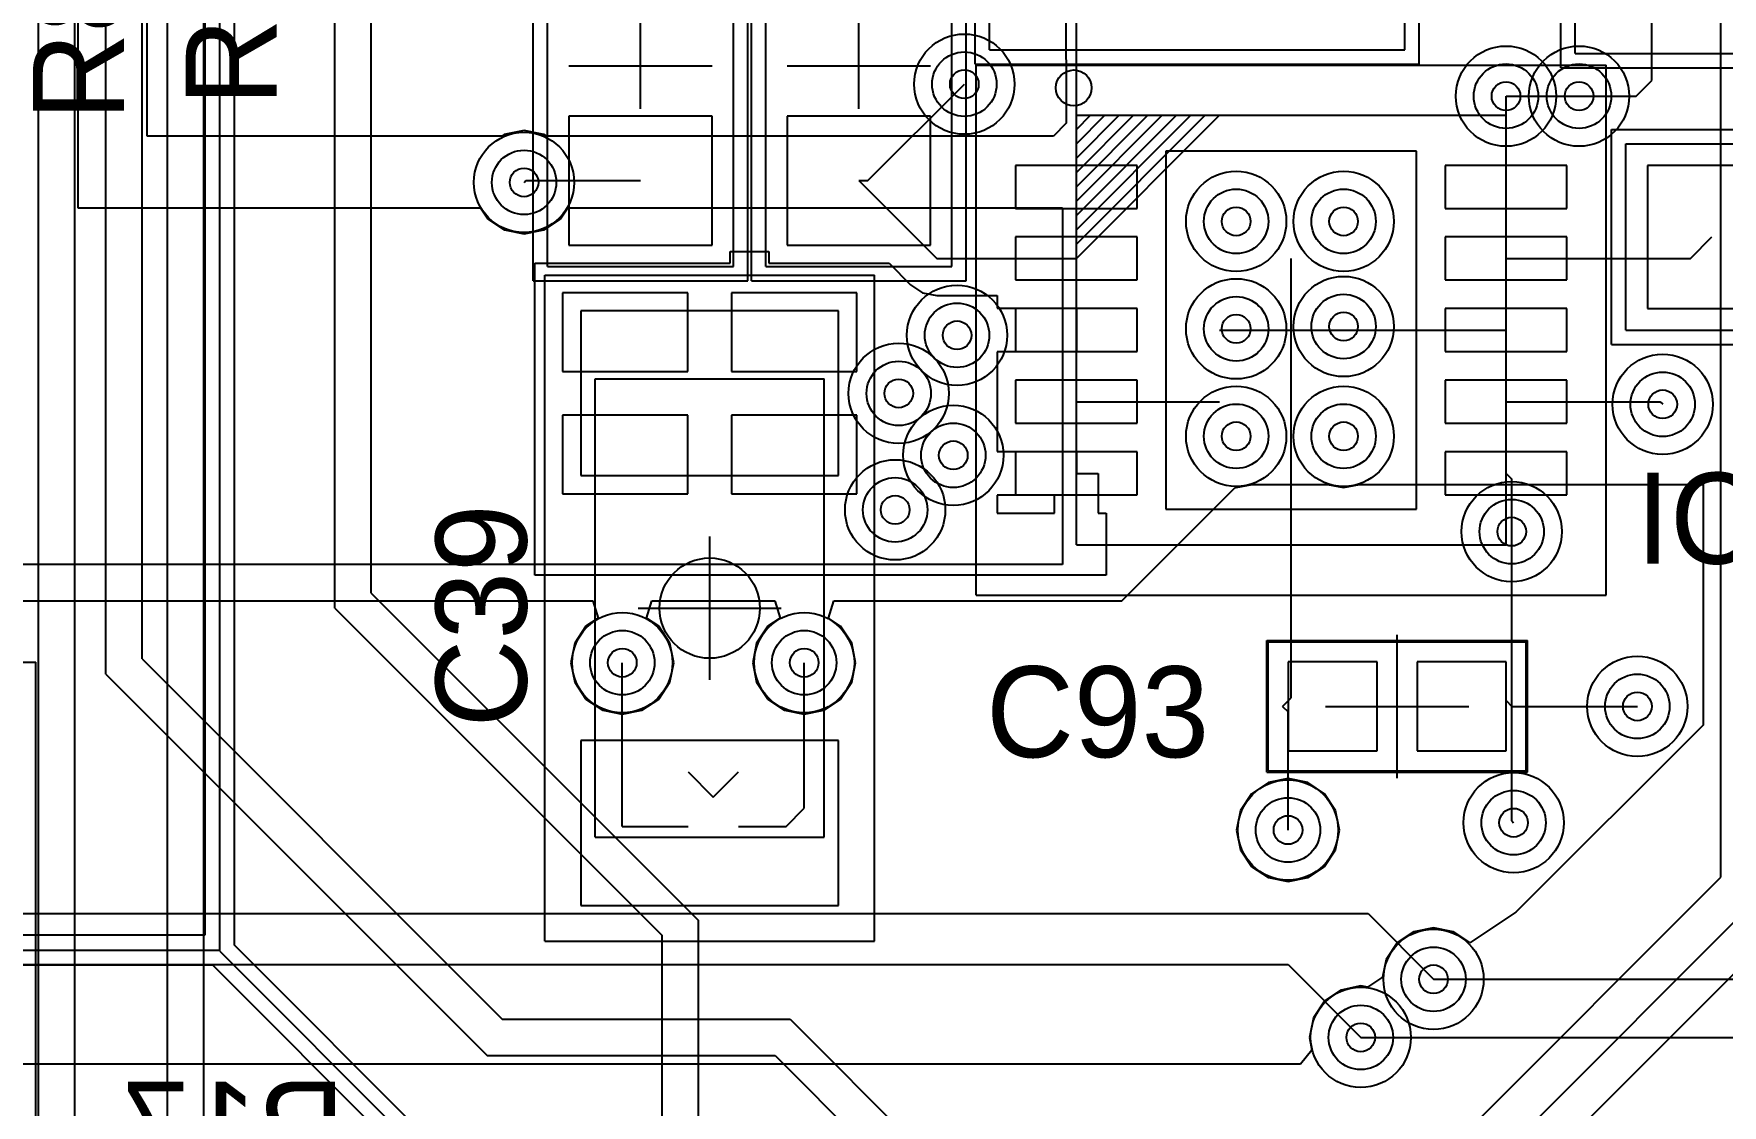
# Model space of a CAD drawing. Extents: x 28 to 300, y 18 to 330.
# Drawn here: x 192.27 to 204.05, y 160.18 to 167.66 of the extents above; entities that cross this region are included whole.
import ezdxf

# ---------------------------------------------------------------- set-up
doc = ezdxf.new("R2010")
doc.units = 0
for name, color, linetype in [('BOTTOMLAYER', 5, 'CONTINUOUS'), ('BOTTOMOVERLAY', 54, 'CONTINUOUS'), ('DRILLDRAWING', 1, 'CONTINUOUS'), ('INTERNALPLANE1', 76, 'CONTINUOUS'), ('INTERNALPLANE6', 136, 'CONTINUOUS'), ('MECHANICAL14', 56, 'CONTINUOUS'), ('MECHANICAL15', 56, 'CONTINUOUS'), ('MIDLAYER1', 16, 'CONTINUOUS'), ('MIDLAYER3', 90, 'CONTINUOUS'), ('MULTILAYER', 9, 'CONTINUOUS'), ('TOPLAYER', 1, 'CONTINUOUS'), ('TOPOVERLAY', 2, 'CONTINUOUS'), ('TOPPASTE', 8, 'CONTINUOUS'), ('TOPSOLDER', 216, 'CONTINUOUS'), ('VIAHOLELAYER', 16, 'CONTINUOUS')]:
    doc.layers.add(name, color=color, linetype=linetype)

msp = doc.modelspace()

# ---------------------------------------------------------------- linework, layer by layer
at = {"layer": 'BOTTOMLAYER'}
for p, q in [((192.574, 177.567), (192.574, 166.441)), ((193.057, 166.942), (193.057, 175.256)), ((199.469, 168.719), (199.475, 167.032)), ((195.533, 166.942), (193.057, 166.942)), ((195.55, 166.954), (195.533, 166.942)), ((195.689, 166.981), (195.55, 166.954)), ((195.828, 166.954), (195.689, 166.981)), ((195.845, 166.942), (195.828, 166.954)), ((199.385, 166.942), (195.845, 166.942)), ((199.475, 167.032), (199.385, 166.942)), ((192.574, 166.441), (195.385, 166.441)), ((195.385, 166.441), (195.435, 166.365)), ((195.435, 166.365), (195.552, 166.287)), ((195.827, 166.287), (195.943, 166.365)), ((195.943, 166.365), (195.994, 166.441)), ((195.994, 166.441), (199.448, 166.441)), ((199.448, 166.441), (199.448, 163.952)), ((195.552, 166.287), (195.689, 166.26)), ((195.689, 166.26), (195.827, 166.287)), ((199.863, 163.698), (200.655, 164.49)), ((200.655, 164.49), (200.661, 164.489)), ((200.661, 164.489), (200.773, 164.511)), ((200.773, 164.511), (201.299, 164.511)), ((201.299, 164.511), (201.411, 164.489)), ((201.411, 164.489), (201.523, 164.511)), ((201.523, 164.511), (203.921, 164.511)), ((203.921, 164.511), (203.921, 162.831)), ((199.448, 163.952), (190.457, 163.951)), ((190.457, 163.698), (196.169, 163.698)), ((196.169, 163.698), (196.206, 163.576)), ((196.544, 163.576), (196.581, 163.698)), ((196.581, 163.698), (197.439, 163.698)), ((197.439, 163.698), (197.476, 163.576)), ((197.814, 163.576), (197.851, 163.698)), ((197.851, 163.698), (199.863, 163.698)), ((196.121, 163.52), (196.043, 163.403)), ((196.206, 163.576), (196.121, 163.52)), ((196.629, 163.52), (196.544, 163.576)), ((196.707, 163.403), (196.629, 163.52)), ((197.391, 163.52), (197.313, 163.403)), ((197.476, 163.576), (197.391, 163.52)), ((197.899, 163.52), (197.814, 163.576)), ((197.977, 163.403), (197.899, 163.52)), ((196.043, 163.403), (196.016, 163.266)), ((196.734, 163.266), (196.707, 163.403)), ((197.313, 163.403), (197.286, 163.266)), ((198.004, 163.266), (197.977, 163.403)), ((196.016, 163.266), (196.043, 163.129)), ((196.707, 163.129), (196.734, 163.266)), ((197.286, 163.266), (197.313, 163.129)), ((197.977, 163.129), (198.004, 163.266)), ((196.043, 163.129), (196.121, 163.012)), ((196.629, 163.012), (196.707, 163.129)), ((197.313, 163.129), (197.391, 163.012)), ((197.899, 163.012), (197.977, 163.129)), ((196.121, 163.012), (196.238, 162.935)), ((196.238, 162.935), (196.375, 162.907)), ((196.375, 162.907), (196.512, 162.935)), ((196.512, 162.935), (196.629, 163.012)), ((197.391, 163.012), (197.508, 162.935)), ((197.508, 162.935), (197.645, 162.907)), ((197.645, 162.907), (197.782, 162.935)), ((197.782, 162.935), (197.899, 163.012)), ((203.921, 162.831), (202.613, 161.524)), ((201.023, 162.457), (200.886, 162.429)), ((201.161, 162.429), (201.023, 162.457)), ((200.769, 162.351), (200.692, 162.235)), ((200.886, 162.429), (200.769, 162.351)), ((201.277, 162.351), (201.161, 162.429)), ((201.355, 162.235), (201.277, 162.351)), ((200.692, 162.235), (200.664, 162.098)), ((201.382, 162.098), (201.355, 162.235)), ((200.664, 162.098), (200.692, 161.96)), ((201.355, 161.96), (201.382, 162.098)), ((200.692, 161.96), (200.769, 161.844)), ((201.277, 161.844), (201.355, 161.96)), ((200.769, 161.844), (200.886, 161.766)), ((200.886, 161.766), (201.023, 161.739)), ((201.023, 161.739), (201.161, 161.766)), ((201.161, 161.766), (201.277, 161.844)), ((202.613, 161.524), (202.293, 161.31)), ((202.039, 161.415), (201.902, 161.388)), ((202.177, 161.388), (202.039, 161.415)), ((201.785, 161.31), (201.708, 161.194)), ((201.902, 161.388), (201.785, 161.31)), ((202.293, 161.31), (202.177, 161.388)), ((201.708, 161.194), (201.683, 161.07)), ((201.683, 161.07), (201.577, 161)), ((202.039, 161.056), (205.644, 161.056)), ((201.394, 160.981), (201.277, 160.904)), ((201.531, 161.009), (201.394, 160.981)), ((201.577, 161), (201.531, 161.009)), ((201.277, 160.904), (201.2, 160.787)), ((201.2, 160.787), (201.172, 160.65)), ((201.172, 160.65), (201.19, 160.561)), ((201.531, 160.65), (205.325, 160.65)), ((201.109, 160.463), (192.03, 160.463)), ((201.19, 160.561), (201.109, 160.463))]:
    msp.add_line(p, q, dxfattribs=at)
for centre in [(198.763, 167.305), (202.545, 167.221), (203.055, 167.221), (195.689, 166.619), (200.661, 166.347), (201.411, 166.347), (198.712, 165.552), (200.661, 165.597), (201.411, 165.613), (198.305, 165.146), (203.639, 165.07), (200.661, 164.847), (201.411, 164.847), (198.686, 164.714), (198.28, 164.333), (202.585, 164.181), (196.375, 163.266), (197.645, 163.266), (203.462, 162.961), (202.598, 162.149), (201.023, 162.098), (202.039, 161.056), (201.531, 160.65)]:
    msp.add_circle(centre, 0.225, dxfattribs=at)
at = {"layer": 'DRILLDRAWING'}
for centre in [(198.763, 167.305), (202.545, 167.221), (203.055, 167.221), (195.689, 166.619), (200.661, 166.347), (201.411, 166.347), (198.712, 165.552), (200.661, 165.597), (201.411, 165.613), (198.305, 165.146), (203.639, 165.07), (200.661, 164.847), (201.411, 164.847), (198.686, 164.714), (198.28, 164.333), (202.585, 164.181), (196.375, 163.266), (197.645, 163.266), (203.462, 162.961), (202.598, 162.149), (201.023, 162.098), (202.039, 161.056), (201.531, 160.65)]:
    msp.add_circle(centre, 0.1, dxfattribs=at)
at = {"layer": 'INTERNALPLANE1'}
for p, q in [((193.461, 168.855), (193.461, 161.363)), ((193.565, 161.251), (193.565, 168.855)), ((193.668, 161.293), (193.668, 168.812)), ((193.461, 161.363), (190.635, 161.363)), ((197.509, 157.452), (193.668, 161.293)), ((190.635, 161.26), (193.556, 161.26)), ((190.678, 161.156), (193.513, 161.156)), ((193.513, 161.156), (194.997, 159.672)), ((193.565, 161.251), (197.466, 157.349))]:
    msp.add_line(p, q, dxfattribs=at)
for centre in [(198.763, 167.305), (195.689, 166.619), (200.661, 166.347), (201.411, 166.347), (198.712, 165.552), (200.661, 165.597), (201.411, 165.613), (198.305, 165.146), (200.661, 164.847), (201.411, 164.847), (198.686, 164.714), (198.28, 164.333), (202.585, 164.181), (196.375, 163.266), (197.645, 163.266), (203.462, 162.961), (202.598, 162.149), (201.023, 162.098), (202.039, 161.056), (201.531, 160.65)]:
    msp.add_circle(centre, 0.35, dxfattribs=at)
at = {"layer": 'INTERNALPLANE6'}
for centre in [(198.763, 167.305), (202.545, 167.221), (203.055, 167.221), (198.712, 165.552), (198.305, 165.146), (203.639, 165.07), (198.686, 164.714), (198.28, 164.333), (202.585, 164.181), (203.462, 162.961), (202.598, 162.149), (202.039, 161.056), (201.531, 160.65)]:
    msp.add_circle(centre, 0.35, dxfattribs=at)
at = {"layer": 'MECHANICAL14'}
for p, q in [((195.852, 166.032), (195.852, 168.832)), ((197.152, 166.032), (197.152, 168.832)), ((197.376, 166.032), (197.376, 168.832)), ((198.676, 166.032), (198.676, 168.832)), ((198.938, 167.544), (198.938, 168.844)), ((201.838, 167.544), (201.838, 168.844)), ((203.028, 167.518), (203.028, 168.818)), ((198.938, 167.544), (201.838, 167.544)), ((203.028, 167.518), (205.928, 167.518)), ((199.545, 166.988), (199.645, 167.088)), ((199.545, 166.888), (199.745, 167.088)), ((199.545, 166.788), (199.845, 167.088)), ((199.545, 166.688), (199.945, 167.088)), ((199.545, 166.588), (200.045, 167.088)), ((199.545, 166.488), (200.145, 167.088)), ((199.545, 166.388), (200.245, 167.088)), ((199.545, 166.288), (200.345, 167.088)), ((199.545, 166.188), (200.445, 167.088)), ((199.545, 166.088), (200.545, 167.088)), ((199.545, 164.088), (199.545, 167.088)), ((199.545, 167.088), (202.545, 167.088)), ((202.545, 164.088), (202.545, 167.088)), ((203.382, 165.588), (203.382, 166.888)), ((203.382, 166.888), (206.182, 166.888)), ((195.852, 166.032), (197.152, 166.032)), ((197.376, 166.032), (198.676, 166.032)), ((203.382, 165.588), (206.182, 165.588)), ((196.185, 165.247), (197.785, 165.247)), ((196.185, 162.047), (196.185, 165.247)), ((197.785, 162.047), (197.785, 165.247)), ((199.545, 164.088), (202.545, 164.088)), ((200.885, 163.411), (202.685, 163.411)), ((200.885, 162.511), (200.885, 163.411)), ((202.685, 162.511), (202.685, 163.411)), ((200.885, 162.511), (202.685, 162.511)), ((196.185, 162.047), (197.785, 162.047))]:
    msp.add_line(p, q, dxfattribs=at)
at = {"layer": 'MECHANICAL15'}
for p, q in [((198.838, 167.444), (198.838, 168.944)), ((201.938, 167.444), (201.938, 168.944)), ((195.752, 165.932), (195.752, 168.932)), ((197.252, 165.932), (197.252, 168.932)), ((197.276, 165.932), (197.276, 168.932)), ((198.776, 165.932), (198.776, 168.932)), ((202.928, 167.418), (202.928, 168.918)), ((196.502, 167.132), (196.502, 167.732)), ((198.026, 167.132), (198.026, 167.732)), ((196.202, 167.432), (196.802, 167.432)), ((197.726, 167.432), (198.326, 167.432)), ((198.838, 167.444), (201.938, 167.444)), ((198.845, 167.438), (203.245, 167.438)), ((198.845, 163.738), (198.845, 167.438)), ((202.928, 167.418), (206.028, 167.418)), ((203.245, 163.738), (203.245, 167.438)), ((203.282, 166.988), (206.282, 166.988)), ((203.282, 165.488), (203.282, 166.988)), ((201.045, 165.088), (201.045, 166.088)), ((195.752, 165.932), (197.252, 165.932)), ((195.835, 165.972), (198.135, 165.972)), ((195.835, 161.322), (195.835, 165.972)), ((197.276, 165.932), (198.776, 165.932)), ((198.135, 161.322), (198.135, 165.972)), ((200.545, 165.588), (201.545, 165.588)), ((203.282, 165.488), (206.282, 165.488)), ((196.985, 163.147), (196.985, 164.147)), ((196.485, 163.647), (197.485, 163.647)), ((198.845, 163.738), (203.245, 163.738)), ((200.875, 163.421), (202.695, 163.421)), ((200.875, 162.501), (200.875, 163.421)), ((201.785, 162.461), (201.785, 163.461)), ((202.695, 162.501), (202.695, 163.421)), ((165.28, 163.27), (192.28, 163.27)), ((192.28, 136.27), (192.28, 163.27)), ((201.285, 162.961), (202.285, 162.961)), ((200.875, 162.501), (202.695, 162.501)), ((195.835, 161.322), (198.135, 161.322))]:
    msp.add_line(p, q, dxfattribs=at)
msp.add_circle((196.985, 163.647), 0.35, dxfattribs=at)
at = {"layer": 'MIDLAYER1'}
for p, q in [((198.048, 155.367), (228.502, 185.821)), ((198.153, 155.113), (228.608, 185.567)), ((193.2, 155.9), (193.2, 178.637)), ((192.552, 155.719), (192.552, 178.417)), ((192.298, 155.824), (192.298, 178.312)), ((194.368, 163.647), (194.368, 178.23)), ((194.622, 163.752), (194.622, 178.125)), ((193.454, 156.027), (193.454, 176.627)), ((194.622, 163.752), (196.908, 161.466)), ((194.368, 163.647), (196.654, 161.361)), ((196.908, 159.422), (196.908, 161.466)), ((196.654, 159.761), (196.654, 161.361))]:
    msp.add_line(p, q, dxfattribs=at)
for centre in [(198.763, 167.305), (202.545, 167.221), (203.055, 167.221), (195.689, 166.619), (200.661, 166.347), (201.411, 166.347), (198.712, 165.552), (200.661, 165.597), (201.411, 165.613), (198.305, 165.146), (203.639, 165.07), (200.661, 164.847), (201.411, 164.847), (198.686, 164.714), (198.28, 164.333), (202.585, 164.181), (196.375, 163.266), (197.645, 163.266), (203.462, 162.961), (202.598, 162.149), (201.023, 162.098), (202.039, 161.056), (201.531, 160.65)]:
    msp.add_circle(centre, 0.225, dxfattribs=at)
at = {"layer": 'MIDLAYER3'}
for p, q in [((204.046, 161.768), (204.046, 168.88)), ((202.268, 159.99), (204.046, 161.768)), ((190.863, 161.514), (201.582, 161.514)), ((201.582, 161.514), (202.039, 161.056)), ((190.457, 161.158), (201.023, 161.158)), ((201.023, 161.158), (201.531, 160.65))]:
    msp.add_line(p, q, dxfattribs=at)
for centre in [(198.763, 167.305), (202.545, 167.221), (203.055, 167.221), (195.689, 166.619), (200.661, 166.347), (201.411, 166.347), (198.712, 165.552), (200.661, 165.597), (201.411, 165.613), (198.305, 165.146), (203.639, 165.07), (200.661, 164.847), (201.411, 164.847), (198.686, 164.714), (198.28, 164.333), (202.585, 164.181), (196.375, 163.266), (197.645, 163.266), (203.462, 162.961), (202.598, 162.149), (201.023, 162.098), (202.039, 161.056), (201.531, 160.65)]:
    msp.add_circle(centre, 0.225, dxfattribs=at)
at = {"layer": 'MULTILAYER'}
for centre in [(198.763, 167.305), (202.545, 167.221), (203.055, 167.221), (195.689, 166.619), (200.661, 166.347), (201.411, 166.347), (198.712, 165.552), (200.661, 165.597), (201.411, 165.613), (198.305, 165.146), (203.639, 165.07), (200.661, 164.847), (201.411, 164.847), (198.686, 164.714), (198.28, 164.333), (202.585, 164.181), (196.375, 163.266), (197.645, 163.266), (203.462, 162.961), (202.598, 162.149), (201.023, 162.098), (202.039, 161.056), (201.531, 160.65)]:
    msp.add_circle(centre, 0.225, dxfattribs=at)
at = {"layer": 'TOPLAYER'}
for p, q in [((192.768, 163.186), (192.768, 179.84)), ((193.022, 163.292), (193.022, 179.84)), ((199.545, 166.588), (199.545, 168.15)), ((203.563, 167.33), (203.563, 168.054)), ((198.09, 166.632), (198.763, 167.305)), ((203.454, 167.221), (203.563, 167.33)), ((202.545, 166.588), (202.545, 167.221)), ((202.545, 167.221), (203.055, 167.221)), ((203.055, 167.221), (203.454, 167.221)), ((197.002, 167.082), (196.002, 167.082)), ((196.002, 167.082), (196.002, 166.182)), ((197.002, 166.182), (197.002, 167.082)), ((198.526, 167.082), (197.526, 167.082)), ((197.526, 167.082), (197.526, 166.182)), ((198.526, 166.182), (198.526, 167.082)), ((201.92, 166.838), (200.17, 166.838)), ((200.17, 166.838), (200.17, 164.338)), ((201.92, 164.338), (201.92, 166.838)), ((199.12, 166.738), (199.12, 166.438)), ((199.97, 166.738), (199.12, 166.738)), ((199.97, 166.438), (199.97, 166.738)), ((202.12, 166.738), (202.12, 166.438)), ((202.97, 166.738), (202.12, 166.738)), ((202.97, 166.438), (202.97, 166.738)), ((203.532, 166.738), (203.532, 165.738)), ((204.432, 166.738), (203.532, 166.738)), ((195.689, 166.619), (195.702, 166.632)), ((195.702, 166.632), (196.502, 166.632)), ((198.026, 166.632), (198.57, 166.088)), ((198.026, 166.632), (198.09, 166.632)), ((199.12, 166.438), (199.97, 166.438)), ((202.12, 166.438), (202.97, 166.438)), ((199.12, 166.238), (199.12, 165.938)), ((199.97, 166.238), (199.12, 166.238)), ((199.97, 165.938), (199.97, 166.238)), ((202.12, 166.238), (202.12, 165.938)), ((202.97, 166.238), (202.12, 166.238)), ((202.97, 165.938), (202.97, 166.238)), ((203.833, 166.088), (203.982, 166.238)), ((196.002, 166.182), (197.002, 166.182)), ((197.129, 166.055), (197.129, 166.136)), ((197.129, 166.136), (197.399, 166.136)), ((197.399, 166.136), (197.399, 166.055)), ((197.526, 166.182), (198.526, 166.182)), ((195.765, 163.876), (195.765, 166.055)), ((195.765, 166.055), (195.875, 166.055)), ((195.875, 166.055), (195.875, 166.055)), ((195.875, 166.055), (197.129, 166.055)), ((197.399, 166.055), (198.237, 166.055)), ((198.237, 166.055), (198.386, 165.905)), ((198.57, 166.088), (199.545, 166.088)), ((202.545, 166.088), (203.833, 166.088)), ((198.386, 165.905), (198.47, 165.849)), ((199.12, 165.938), (199.97, 165.938)), ((202.12, 165.938), (202.97, 165.938)), ((196.832, 165.849), (195.958, 165.849)), ((195.958, 165.849), (195.958, 165.3)), ((196.832, 165.3), (196.832, 165.849)), ((198.012, 165.849), (197.137, 165.849)), ((197.137, 165.849), (197.137, 165.3)), ((198.012, 165.3), (198.012, 165.849)), ((198.47, 165.849), (198.57, 165.829)), ((198.57, 165.829), (198.993, 165.829)), ((198.993, 165.829), (198.993, 165.811)), ((198.993, 165.811), (198.993, 165.741)), ((197.885, 165.722), (196.085, 165.722)), ((196.085, 165.722), (196.085, 164.572)), ((197.885, 164.572), (197.885, 165.722)), ((198.993, 165.741), (199.545, 165.741)), ((199.12, 165.738), (199.12, 165.438)), ((199.97, 165.738), (199.12, 165.738)), ((199.545, 165.741), (199.545, 165.436)), ((199.97, 165.438), (199.97, 165.738)), ((202.12, 165.738), (202.12, 165.438)), ((202.97, 165.738), (202.12, 165.738)), ((202.97, 165.438), (202.97, 165.738)), ((203.532, 165.738), (204.432, 165.738)), ((201.045, 163.021), (201.045, 165.588)), ((201.045, 165.588), (201.411, 165.588)), ((201.411, 165.588), (202.545, 165.588)), ((199.545, 165.436), (198.993, 165.436)), ((198.993, 165.436), (198.993, 165.311)), ((199.12, 165.438), (199.97, 165.438)), ((202.12, 165.438), (202.97, 165.438)), ((195.958, 165.3), (196.832, 165.3)), ((197.137, 165.3), (198.012, 165.3)), ((198.993, 165.311), (198.993, 164.811)), ((199.12, 165.238), (199.12, 164.938)), ((199.97, 165.238), (199.12, 165.238)), ((199.97, 164.938), (199.97, 165.238)), ((202.12, 165.238), (202.12, 164.938)), ((202.97, 165.238), (202.12, 165.238)), ((202.97, 164.938), (202.97, 165.238)), ((199.545, 165.088), (200.545, 165.088)), ((202.545, 165.088), (203.621, 165.088)), ((203.621, 165.088), (203.639, 165.07)), ((196.832, 164.995), (195.958, 164.995)), ((195.958, 164.995), (195.958, 164.445)), ((196.832, 164.445), (196.832, 164.995)), ((198.012, 164.995), (197.137, 164.995)), ((197.137, 164.995), (197.137, 164.445)), ((198.012, 164.445), (198.012, 164.995)), ((199.12, 164.938), (199.97, 164.938)), ((202.12, 164.938), (202.97, 164.938)), ((198.993, 164.811), (198.993, 164.741)), ((198.993, 164.741), (199.545, 164.741)), ((199.12, 164.738), (199.12, 164.438)), ((199.97, 164.738), (199.12, 164.738)), ((199.545, 164.741), (199.545, 164.588)), ((199.97, 164.438), (199.97, 164.738)), ((202.12, 164.738), (202.12, 164.438)), ((202.97, 164.738), (202.12, 164.738)), ((202.97, 164.438), (202.97, 164.738)), ((199.545, 164.588), (199.697, 164.588)), ((199.697, 164.588), (199.697, 164.311)), ((202.545, 164.588), (202.585, 164.548)), ((196.085, 164.572), (197.885, 164.572)), ((202.585, 164.181), (202.585, 164.548)), ((195.958, 164.445), (196.832, 164.445)), ((197.137, 164.445), (198.012, 164.445)), ((199.392, 164.436), (198.993, 164.436)), ((198.993, 164.436), (198.993, 164.311)), ((199.12, 164.438), (199.97, 164.438)), ((199.392, 164.311), (199.392, 164.436)), ((202.12, 164.438), (202.97, 164.438)), ((198.993, 164.311), (199.392, 164.311)), ((199.697, 164.311), (199.753, 164.311)), ((199.753, 164.311), (199.753, 163.876)), ((200.17, 164.338), (201.92, 164.338)), ((202.585, 162.961), (202.585, 164.181)), ((199.753, 163.876), (195.765, 163.876)), ((193.022, 163.292), (195.537, 160.777)), ((192.768, 163.186), (195.432, 160.523)), ((196.375, 162.147), (196.375, 163.266)), ((197.645, 162.25), (197.645, 163.266)), ((201.025, 163.271), (201.025, 162.651)), ((201.645, 163.271), (201.025, 163.271)), ((201.645, 162.651), (201.645, 163.271)), ((201.925, 163.271), (201.925, 162.651)), ((202.545, 163.271), (201.925, 163.271)), ((202.545, 162.651), (202.545, 163.271)), ((200.985, 162.961), (201.045, 163.021)), ((200.985, 162.961), (201.023, 162.923)), ((202.545, 163.002), (202.585, 162.961)), ((202.585, 162.961), (203.462, 162.961)), ((202.585, 162.161), (202.585, 162.961)), ((201.023, 162.098), (201.023, 162.923)), ((197.885, 162.722), (196.085, 162.722)), ((196.085, 162.722), (196.085, 161.572)), ((197.885, 161.572), (197.885, 162.722)), ((201.025, 162.651), (201.645, 162.651)), ((201.925, 162.651), (202.545, 162.651)), ((196.834, 162.504), (197.01, 162.328)), ((197.01, 162.328), (197.186, 162.504)), ((197.518, 162.123), (197.645, 162.25)), ((196.375, 162.123), (196.375, 162.147)), ((196.375, 162.123), (196.834, 162.123)), ((197.186, 162.123), (197.518, 162.123)), ((202.585, 162.161), (202.598, 162.149)), ((196.085, 161.572), (197.885, 161.572)), ((195.537, 160.777), (197.547, 160.777)), ((197.547, 160.777), (198.704, 159.62)), ((195.432, 160.523), (197.442, 160.523)), ((197.442, 160.523), (198.45, 159.515))]:
    msp.add_line(p, q, dxfattribs=at)
for centre in [(198.763, 167.305), (202.545, 167.221), (203.055, 167.221), (195.689, 166.619), (200.661, 166.347), (201.411, 166.347), (198.712, 165.552), (200.661, 165.597), (201.411, 165.613), (198.305, 165.146), (203.639, 165.07), (200.661, 164.847), (201.411, 164.847), (198.686, 164.714), (198.28, 164.333), (202.585, 164.181), (196.375, 163.266), (197.645, 163.266), (203.462, 162.961), (202.598, 162.149), (201.023, 162.098), (202.039, 161.056), (201.531, 160.65)]:
    msp.add_circle(centre, 0.225, dxfattribs=at)
at = {"layer": 'TOPOVERLAY'}
for p, q in [((196.002, 167.432), (197.002, 167.432)), ((197.526, 167.432), (198.526, 167.432)), ((196.185, 163.097), (196.185, 164.197)), ((197.785, 163.097), (197.785, 164.197))]:
    msp.add_line(p, q, dxfattribs=at)
msp.add_circle((199.527, 167.279), 0.125, dxfattribs=at)
at = {"layer": 'TOPPASTE'}
for p, q in [((197.002, 167.082), (196.002, 167.082)), ((196.002, 167.082), (196.002, 166.182)), ((197.002, 166.182), (197.002, 167.082)), ((198.526, 167.082), (197.526, 167.082)), ((197.526, 167.082), (197.526, 166.182)), ((198.526, 166.182), (198.526, 167.082)), ((201.92, 166.838), (200.17, 166.838)), ((200.17, 166.838), (200.17, 164.338)), ((201.92, 164.338), (201.92, 166.838)), ((199.12, 166.738), (199.12, 166.438)), ((199.97, 166.738), (199.12, 166.738)), ((199.97, 166.438), (199.97, 166.738)), ((202.12, 166.738), (202.12, 166.438)), ((202.97, 166.738), (202.12, 166.738)), ((202.97, 166.438), (202.97, 166.738)), ((203.532, 166.738), (203.532, 165.738)), ((204.432, 166.738), (203.532, 166.738)), ((199.12, 166.438), (199.97, 166.438)), ((202.12, 166.438), (202.97, 166.438)), ((199.12, 166.238), (199.12, 165.938)), ((199.97, 166.238), (199.12, 166.238)), ((199.97, 165.938), (199.97, 166.238)), ((202.12, 166.238), (202.12, 165.938)), ((202.97, 166.238), (202.12, 166.238)), ((202.97, 165.938), (202.97, 166.238)), ((196.002, 166.182), (197.002, 166.182)), ((197.526, 166.182), (198.526, 166.182)), ((199.12, 165.938), (199.97, 165.938)), ((202.12, 165.938), (202.97, 165.938)), ((197.885, 165.722), (196.085, 165.722)), ((196.085, 165.722), (196.085, 164.572)), ((197.885, 164.572), (197.885, 165.722)), ((199.12, 165.738), (199.12, 165.438)), ((199.97, 165.738), (199.12, 165.738)), ((199.97, 165.438), (199.97, 165.738)), ((202.12, 165.738), (202.12, 165.438)), ((202.97, 165.738), (202.12, 165.738)), ((202.97, 165.438), (202.97, 165.738)), ((203.532, 165.738), (204.432, 165.738)), ((199.12, 165.438), (199.97, 165.438)), ((202.12, 165.438), (202.97, 165.438)), ((199.12, 165.238), (199.12, 164.938)), ((199.97, 165.238), (199.12, 165.238)), ((199.97, 164.938), (199.97, 165.238)), ((202.12, 165.238), (202.12, 164.938)), ((202.97, 165.238), (202.12, 165.238)), ((202.97, 164.938), (202.97, 165.238)), ((199.12, 164.938), (199.97, 164.938)), ((202.12, 164.938), (202.97, 164.938)), ((199.12, 164.738), (199.12, 164.438)), ((199.97, 164.738), (199.12, 164.738)), ((199.97, 164.438), (199.97, 164.738)), ((202.12, 164.738), (202.12, 164.438)), ((202.97, 164.738), (202.12, 164.738)), ((202.97, 164.438), (202.97, 164.738)), ((196.085, 164.572), (197.885, 164.572)), ((199.12, 164.438), (199.97, 164.438)), ((202.12, 164.438), (202.97, 164.438)), ((200.17, 164.338), (201.92, 164.338)), ((201.025, 163.271), (201.025, 162.651)), ((201.645, 163.271), (201.025, 163.271)), ((201.645, 162.651), (201.645, 163.271)), ((201.925, 163.271), (201.925, 162.651)), ((202.545, 163.271), (201.925, 163.271)), ((202.545, 162.651), (202.545, 163.271)), ((197.885, 162.722), (196.085, 162.722)), ((196.085, 162.722), (196.085, 161.572)), ((197.885, 161.572), (197.885, 162.722)), ((201.025, 162.651), (201.645, 162.651)), ((201.925, 162.651), (202.545, 162.651)), ((196.085, 161.572), (197.885, 161.572))]:
    msp.add_line(p, q, dxfattribs=at)
at = {"layer": 'TOPSOLDER'}
for p, q in [((197.002, 167.082), (196.002, 167.082)), ((196.002, 167.082), (196.002, 166.182)), ((197.002, 166.182), (197.002, 167.082)), ((198.526, 167.082), (197.526, 167.082)), ((197.526, 167.082), (197.526, 166.182)), ((198.526, 166.182), (198.526, 167.082)), ((201.92, 166.838), (200.17, 166.838)), ((200.17, 166.838), (200.17, 164.338)), ((201.92, 164.338), (201.92, 166.838)), ((199.12, 166.738), (199.12, 166.438)), ((199.97, 166.738), (199.12, 166.738)), ((199.97, 166.438), (199.97, 166.738)), ((202.12, 166.738), (202.12, 166.438)), ((202.97, 166.738), (202.12, 166.738)), ((202.97, 166.438), (202.97, 166.738)), ((203.532, 166.738), (203.532, 165.738)), ((204.432, 166.738), (203.532, 166.738)), ((199.12, 166.438), (199.97, 166.438)), ((202.12, 166.438), (202.97, 166.438)), ((199.12, 166.238), (199.12, 165.938)), ((199.97, 166.238), (199.12, 166.238)), ((199.97, 165.938), (199.97, 166.238)), ((202.12, 166.238), (202.12, 165.938)), ((202.97, 166.238), (202.12, 166.238)), ((202.97, 165.938), (202.97, 166.238)), ((196.002, 166.182), (197.002, 166.182)), ((197.526, 166.182), (198.526, 166.182)), ((199.12, 165.938), (199.97, 165.938)), ((202.12, 165.938), (202.97, 165.938)), ((197.885, 165.722), (196.085, 165.722)), ((196.085, 165.722), (196.085, 164.572)), ((197.885, 164.572), (197.885, 165.722)), ((199.12, 165.738), (199.12, 165.438)), ((199.97, 165.738), (199.12, 165.738)), ((199.97, 165.438), (199.97, 165.738)), ((202.12, 165.738), (202.12, 165.438)), ((202.97, 165.738), (202.12, 165.738)), ((202.97, 165.438), (202.97, 165.738)), ((203.532, 165.738), (204.432, 165.738)), ((199.12, 165.438), (199.97, 165.438)), ((202.12, 165.438), (202.97, 165.438)), ((199.12, 165.238), (199.12, 164.938)), ((199.97, 165.238), (199.12, 165.238)), ((199.97, 164.938), (199.97, 165.238)), ((202.12, 165.238), (202.12, 164.938)), ((202.97, 165.238), (202.12, 165.238)), ((202.97, 164.938), (202.97, 165.238)), ((199.12, 164.938), (199.97, 164.938)), ((202.12, 164.938), (202.97, 164.938)), ((199.12, 164.738), (199.12, 164.438)), ((199.97, 164.738), (199.12, 164.738)), ((199.97, 164.438), (199.97, 164.738)), ((202.12, 164.738), (202.12, 164.438)), ((202.97, 164.738), (202.12, 164.738)), ((202.97, 164.438), (202.97, 164.738)), ((196.085, 164.572), (197.885, 164.572)), ((199.12, 164.438), (199.97, 164.438)), ((202.12, 164.438), (202.97, 164.438)), ((200.17, 164.338), (201.92, 164.338)), ((201.025, 163.271), (201.025, 162.651)), ((201.645, 163.271), (201.025, 163.271)), ((201.645, 162.651), (201.645, 163.271)), ((201.925, 163.271), (201.925, 162.651)), ((202.545, 163.271), (201.925, 163.271)), ((202.545, 162.651), (202.545, 163.271)), ((197.885, 162.722), (196.085, 162.722)), ((196.085, 162.722), (196.085, 161.572)), ((197.885, 161.572), (197.885, 162.722)), ((201.025, 162.651), (201.645, 162.651)), ((201.925, 162.651), (202.545, 162.651)), ((196.085, 161.572), (197.885, 161.572))]:
    msp.add_line(p, q, dxfattribs=at)
at = {"layer": 'VIAHOLELAYER'}
for centre in [(198.763, 167.305), (202.545, 167.221), (203.055, 167.221), (195.689, 166.619), (200.661, 166.347), (201.411, 166.347), (198.712, 165.552), (200.661, 165.597), (201.411, 165.613), (198.305, 165.146), (203.639, 165.07), (200.661, 164.847), (201.411, 164.847), (198.686, 164.714), (198.28, 164.333), (202.585, 164.181), (196.375, 163.266), (197.645, 163.266), (203.462, 162.961), (202.598, 162.149), (201.023, 162.098), (202.039, 161.056), (201.531, 160.65)]:
    msp.add_circle(centre, 0.1, dxfattribs=at)

# ---------------------------------------------------------------- texts
at = {"layer": 'BOTTOMOVERLAY', "text_generation_flag": 2}
msp.add_text('R17', height=0.635, dxfattribs=at).set_placement((194.438, 159.707))
at = {"layer": 'TOPOVERLAY'}
for s, rotation, p in [('R60', 90, (193.962, 167.152)), ('R82', 90, (192.895, 167.051)), ('C39', 90, (195.707, 162.814)), ('C93', 360, (198.915, 162.606))]:
    msp.add_text(s, height=0.635, rotation=rotation, dxfattribs=at).set_placement(p)
msp.add_text('IC5', height=0.635, dxfattribs=at).set_placement((203.454, 163.957))

doc.saveas('drawing.dxf')
